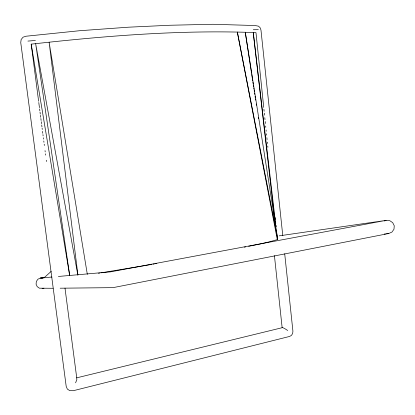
<?xml version="1.0" encoding="UTF-8"?>
<svg xmlns="http://www.w3.org/2000/svg" width="415" height="415" viewBox="0 0 415 415"><rect width="100%" height="100%" fill="white"/><g stroke="black" fill="none" stroke-linecap="round" stroke-linejoin="round"><path stroke-width="0.62" d="M75.587 382.827L76.837 379.673L76.749 377.977L64.994 288.114M248.647 246.308L259.593 244.082A95.855 2.957 -9.8 0 0 273.61 240.648L277.313 239.626L277.749 239.196L245.281 32.266C173.766 30.274 102.225 36.24 31.198 44.151L38.616 101.234M44.068 277.791L51.216 271.348M384.415 220.998L386.163 220.365L389.732 220.661L392.694 222.642L394.25 225.77L393.985 229.22L391.968 232.052L388.741 233.51L113.051 287.642L60.149 288.202M76.625 377.858L282.143 327.71L282.848 327.668L284.887 328.685L287.714 330.496M244.331 247.169L245.566 246.925M155.578 263.733L156.829 263.509M140.752 266.28L100.923 272.847M141.375 266.176L151.864 264.381M153.099 264.168L154.328 263.956M98.448 273.236L99.673 273.044M279.217 235.845L386.163 220.365L110.395 271.887L58.391 276.457M384.249 234.034L385.535 233.884M386.816 233.733L388.741 233.51L386.863 233.469M51.968 277.023L40.411 278.04L37.936 279.202L36.349 281.453L36.074 284.176L37.184 286.64L39.389 288.186L53.053 288.275M42.086 288.394L43.943 288.238M27.919 41.085L35.41 40.478M44.753 277.708L40.411 278.04L42.953 278.185M253.311 29.735L258.332 29.693M277.749 239.196L237.339 32.054L277.313 239.626M77.838 275.046L35.654 43.694L69.71 275.487M31.198 44.151L69.673 275.493M87.321 274.331L49.11 42.211L77.911 275.031M251.542 73.232L245.281 32.266L255.972 32.635L263.733 107.386M251.739 74.508L252.325 78.352M252.517 79.628L252.714 80.909M252.911 82.191L253.202 84.11M253.399 85.391L253.596 86.673M253.793 87.949L253.985 89.23M254.182 90.511L254.379 91.793M254.571 93.069L254.769 94.35M255.064 96.27L255.256 97.551M255.453 98.832L255.65 100.114M256.237 103.952L256.434 105.234M258.291 117.393L258.488 118.674M38.782 102.515L39.451 107.646M39.617 108.932L39.866 110.852M40.032 112.138L40.281 114.063M40.447 115.344L40.701 117.269M40.867 118.55L41.116 120.475M41.282 121.756L41.531 123.68M41.697 124.962L41.946 126.886M42.117 128.173L42.283 129.454M42.532 131.379L42.781 133.303M42.947 134.585L43.113 135.866M43.367 137.79L43.534 139.072M43.783 140.996L43.949 142.283M44.198 144.207L44.364 145.489M45.033 150.619L45.199 151.9M45.448 153.825L45.614 155.106M46.283 160.237L46.449 161.523M275.664 224.069L253.259 32.572L275.181 224.204M275.809 225.355L275.959 226.642M275.332 225.49L275.477 226.777M282.791 235.746L260.968 30.072L260.179 27.795L258.54 26.181L255.085 25.533L212.864 24.277L169.719 25.258L128.468 27.198L79.55 30.726L25.974 36.23L23.069 37.184L21.149 39.518L20.75 42.605L66.203 386.417L67.349 389.068L69.704 390.624L73.253 390.723L289.644 336.43L291.46 335.382L292.658 333.452L292.917 331.165L284.706 253.798M274.424 255.635L282.143 327.71M263.935 109.321L264.137 111.251M264.339 113.186L264.537 115.121M264.806 117.699L265.009 119.629M265.206 121.564L265.408 123.499M265.678 126.077L265.808 127.364M266.077 129.942L266.212 131.228M266.477 133.806L266.612 135.098M266.881 137.676L267.084 139.606M267.348 142.184L267.483 143.476M267.753 146.054L267.882 147.341M275.181 217.585L275.384 219.514M275.581 221.449L275.783 223.384M275.985 225.319L276.12 226.606"/></g></svg>
